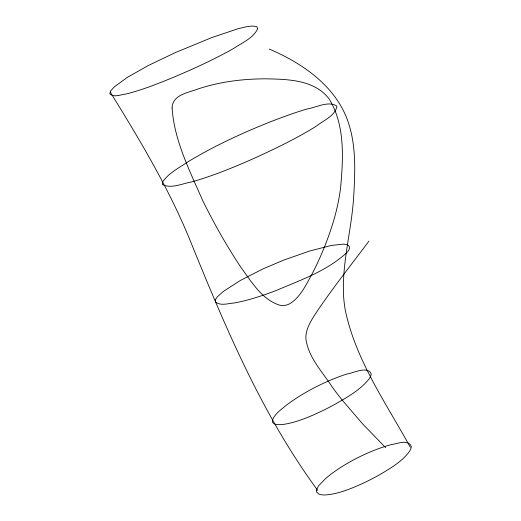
<?xml version="1.0" encoding="UTF-8"?>
<svg xmlns="http://www.w3.org/2000/svg" width="521" height="521" viewBox="0 0 521 521"><rect width="100%" height="100%" fill="white"/><g stroke="black" fill="none" stroke-linecap="round" stroke-linejoin="round"><path stroke-width="0.78" d="M368.94 241.112C350.77 265.436 331.799 289.207 314.984 314.502C310.282 321.998 305.13 330.288 305.977 339.529C308.745 358.142 322.864 372.32 332.639 387.617A378.103 353.694 22.4 0 0 341.73 399.535L362.427 423.677L385.592 447.617M269.24 49.078C302.714 63.282 336.214 86.408 348.282 122.357C356.071 145.58 355.198 170.478 353.798 194.594C352.072 229.097 341.424 262.916 343.697 297.628A141.556 132.419 22.4 0 0 345.319 310.321C355.771 360.356 386.107 403.13 410.281 447.246M317.686 490.378C261.588 413.967 224.909 326.211 189.507 238.957C168.263 187.326 139.433 139.387 110.205 91.983M172.086 108.003C174.261 140.631 189.735 170.777 202.597 200.331C213.988 223.463 226.726 245.958 240.969 267.462C251.467 281.672 261.614 299.21 279.321 305.098A14.673 13.722 22.4 0 0 289.311 303.984C300.891 297.133 306.394 283.925 312.763 272.711C321.639 255.192 329.012 236.892 334.417 218.006A239.048 223.62 22.4 0 0 340.578 187.977C343.228 158.423 345.28 125.405 329.213 99.062C314.554 79.57 287.527 79.257 265.358 78.821C242.454 78.918 219.419 81.777 197.648 89.091C188.016 92.803 172.36 94.75 172.086 108.003M272.32 420.401C271.773 423.742 275.909 424.667 278.435 424.648A57.531 13.605 -27.5 0 0 285.033 424.146C298.233 421.847 310.627 416.383 322.662 410.678A65.105 15.396 -27.5 0 0 334.293 404.68C346.693 397.49 359.9 390.418 369.005 379.034A51.722 12.23 -27.5 0 0 371.18 373.765C367.572 365.573 353.134 373.225 346.934 374.006A65.105 15.396 -27.5 0 0 336.201 377.836C321.971 383.417 308.269 390.379 295.492 398.773A57.531 13.605 -27.5 0 0 286.478 405.13C281.275 409.571 274.736 413.687 272.32 420.401M316.462 489.981L316.631 492.091L319.086 494.182A57.968 13.924 -26.7 0 0 325.983 494.904C339.445 493.771 352.046 488.262 364.205 482.733A57.968 13.924 -26.7 0 0 378.995 475.093C389.832 468.705 401.242 462.199 409.018 452.046A57.968 13.924 -26.7 0 0 411.264 446.601C408.79 438.806 397.295 443.814 391.597 444.53A57.968 13.924 -26.7 0 0 378.187 448.802C363.326 454.325 349.083 461.586 336.012 470.574A57.968 13.924 -26.7 0 0 325.482 478.656L318.585 485.78L316.462 489.981M162.396 182.226L162.389 184.532C171.442 189.123 182.571 183.399 191.923 181.862C213.519 175.701 234.333 167.111 254.834 158.006C275.752 148.492 296.495 138.436 316.052 126.329C323.157 120.533 335.27 116.04 336.918 106.134C328.419 100.416 315.986 107.658 306.862 109.019C287.156 115.004 267.95 122.539 249.038 130.68C228.159 139.778 207.664 149.866 188.172 161.686C179.185 167.821 168.596 172.972 162.396 182.226M215.492 299.562L215.368 301.744C220.298 306.348 228.361 303.333 234.359 302.962C248.543 300.37 262.258 295.752 275.72 290.685C300.539 280.116 327.403 270.861 347.377 252.086A37.571 9.398 -24.5 0 0 349.506 246.921L348.256 245.267L347.038 244.701L343.411 244.134L331.415 245.424L309.604 251.05L283.938 260.005L263.307 268.738L240.415 280.428L223.516 291.304L217.452 296.69L215.492 299.562M257.719 28.622C253.323 38.313 242.024 42.702 233.675 48.433C214.945 59.029 195.349 68.01 175.564 76.437C159.374 83.119 143.067 89.775 126.036 94.008C121.022 94.496 114.001 97.87 109.82 93.891L110.608 90.941L114.464 86.733L127.384 77.362L147.944 65.698L175.401 52.562L211.897 37.532L238.064 28.746L245.951 26.838L251.832 26.05L255.681 26.35L256.853 26.871L257.719 28.622"/></g></svg>
